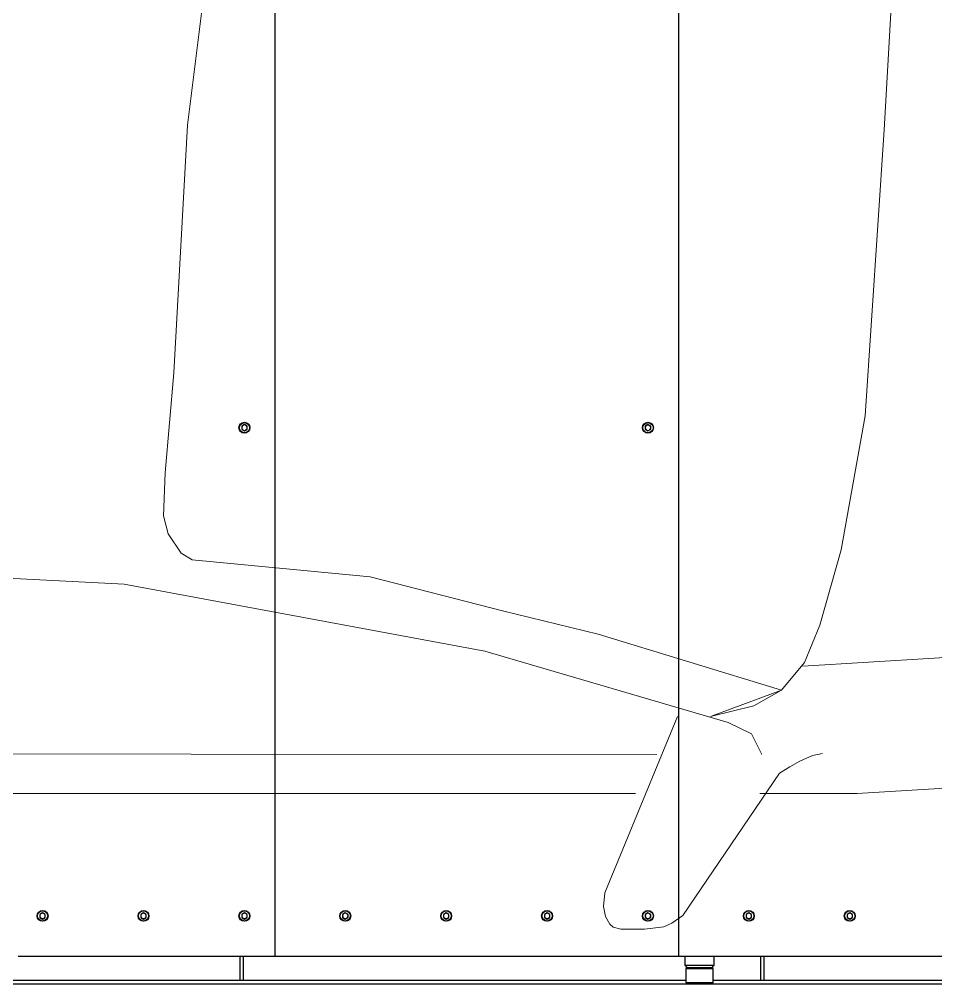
# Model space of a CAD drawing. Header units: metres. Extents: x 1161 to 1456, y 119 to 208.
# Drawn here: x 1169.967 to 1170.812, y 138.189 to 139.078 of the extents above; entities that cross this region are included whole.
import ezdxf

# ---------------------------------------------------------------- set-up
doc = ezdxf.new("R2010")
doc.units = ezdxf.units.M
doc.header["$MEASUREMENT"] = 0

# ---------------------------------------------------------------- blocks, each defined once
blk = doc.blocks.new('A$C2112393A')
at = {"color": 8, "linetype": 'Continuous'}
for p, q in [((5454, 2459.3), (994, 2459.3)), ((1658, 2456.1), (994, 2456.1)), ((1610.8, 2456.1), (1610.8, 2434.3)), ((1614, 2456.1), (1614, 2434.3)), ((1659, 2459.3), (1658, 2458.3)), ((1683, 2458.3), (1658, 2458.3)), ((1658, 2458.3), (1658, 2445.3)), ((1682, 2459.3), (1659, 2459.3)), ((1661.5, 2459.3), (1661.5, 2459.3)), ((1679.5, 2459.3), (1679.5, 2459.3)), ((1683, 2458.3), (1682, 2459.3)), ((1683, 2445.3), (1683, 2458.3)), ((2402, 2456.1), (1683, 2456.1)), ((2090.8, 2456.1), (2090.8, 2434.3)), ((2094, 2456.1), (2094, 2434.3)), ((1683, 2445.3), (1658, 2445.3)), ((1658, 2445.3), (1659, 2444.3)), ((1682, 2444.3), (1683, 2445.3)), ((1659.05, 2444.3), (1657.05, 2442.3)), ((1683.95, 2442.3), (1657.05, 2442.3)), ((1657.05, 2442.3), (1657.05, 2434.3)), ((1682, 2444.3), (1659, 2444.3)), ((1683.95, 2442.3), (1681.95, 2444.3)), ((1683.95, 2434.3), (1683.95, 2442.3)), ((1414.46, 2434.3), (1461.54, 2434.3)), ((1461.54, 2434.3), (1463.09, 2434.3)), ((1463.09, 2434.3), (1470.14, 2434.3)), ((1470.14, 2434.3), (1473.23, 2434.3)), ((1473.23, 2434.3), (1495.77, 2434.3)), ((1495.77, 2434.3), (1498.86, 2434.3)), ((1498.86, 2434.3), (1505.91, 2434.3)), ((1505.91, 2434.3), (1507.46, 2434.3)), ((1507.46, 2434.3), (1554.54, 2434.3)), ((1554.54, 2434.3), (1556.09, 2434.3)), ((1556.09, 2434.3), (1563.14, 2434.3)), ((1563.14, 2434.3), (1566.23, 2434.3)), ((1566.23, 2434.3), (1588.77, 2434.3)), ((1588.77, 2434.3), (1591.86, 2434.3)), ((1591.86, 2434.3), (1598.91, 2434.3)), ((1598.91, 2434.3), (1600.46, 2434.3)), ((1600.46, 2434.3), (1647.54, 2434.3)), ((1647.54, 2434.3), (1649.09, 2434.3)), ((1649.09, 2434.3), (1656.14, 2434.3)), ((1656.14, 2434.3), (1659.23, 2434.3)), ((1659.23, 2434.3), (1681.77, 2434.3)), ((1681.77, 2434.3), (1684.86, 2434.3)), ((1684.86, 2434.3), (1688.41, 2434.3)), ((1688.4, 2434.3), (1689.94, 2434.3)), ((1689.94, 2434.3), (1693.23, 2434.3)), ((1689.94, 284.3), (1689.94, 2434.3)), ((1693.23, 2434.3), (1694.78, 2434.3)), ((1694.78, 2434.3), (1740.86, 2434.3)), ((1740.86, 2434.3), (1742.41, 2434.3)), ((1742.41, 2434.3), (1749.14, 2434.3)), ((1749.14, 2434.3), (1752.23, 2434.3)), ((1752.23, 2434.3), (1774.77, 2434.3)), ((1774.77, 2434.3), (1777.86, 2434.3)), ((1777.86, 2434.3), (1784.91, 2434.3)), ((1784.91, 2434.3), (1786.46, 2434.3)), ((1786.46, 2434.3), (1833.54, 2434.3)), ((1833.54, 2434.3), (1835.09, 2434.3)), ((1835.09, 2434.3), (1842.14, 2434.3)), ((1842.14, 2434.3), (1845.23, 2434.3)), ((1845.23, 2434.3), (1867.77, 2434.3)), ((1867.77, 2434.3), (1870.86, 2434.3)), ((1870.86, 2434.3), (1877.91, 2434.3)), ((1877.91, 2434.3), (1879.46, 2434.3)), ((1879.46, 2434.3), (1926.54, 2434.3)), ((1926.54, 2434.3), (1928.09, 2434.3)), ((1928.09, 2434.3), (1935.14, 2434.3)), ((1935.14, 2434.3), (1938.23, 2434.3)), ((1938.23, 2434.3), (1960.77, 2434.3)), ((1960.77, 2434.3), (1963.86, 2434.3)), ((1963.86, 2434.3), (1970.91, 2434.3)), ((1970.91, 2434.3), (1972.46, 2434.3)), ((1972.46, 2434.3), (2019.54, 2434.3)), ((2019.54, 2434.3), (2021.09, 2434.3)), ((2021.09, 2434.3), (2028.14, 2434.3)), ((2028.14, 2434.3), (2031.23, 2434.3)), ((2031.23, 2434.3), (2053.77, 2434.3)), ((2053.77, 2434.3), (2056.86, 2434.3)), ((2056.86, 2434.3), (2060.41, 2434.3)), ((2060.4, 2434.3), (2061.94, 2434.3)), ((2061.94, 2434.3), (2065.23, 2434.3)), ((2061.94, 284.3), (2061.94, 2434.3)), ((2065.23, 2434.3), (2066.78, 2434.3)), ((2066.78, 2434.3), (2112.86, 2434.3)), ((2112.86, 2434.3), (2114.41, 2434.3)), ((2114.41, 2434.3), (2121.14, 2434.3)), ((2121.14, 2434.3), (2124.23, 2434.3)), ((2124.23, 2434.3), (2146.77, 2434.3)), ((2146.77, 2434.3), (2149.86, 2434.3)), ((2149.86, 2434.3), (2156.91, 2434.3)), ((2156.91, 2434.3), (2158.46, 2434.3)), ((2158.46, 2434.3), (2205.54, 2434.3)), ((2205.54, 2434.3), (2207.09, 2434.3)), ((2207.09, 2434.3), (2214.14, 2434.3)), ((2214.14, 2434.3), (2217.23, 2434.3)), ((2217.23, 2434.3), (2239.77, 2434.3)), ((2239.77, 2434.3), (2242.86, 2434.3)), ((2242.86, 2434.3), (2249.91, 2434.3)), ((2249.91, 2434.3), (2251.46, 2434.3)), ((2251.46, 2434.3), (2298.54, 2434.3)), ((1532, 2399.69), (1529.5, 2398.25)), ((1529.5, 2398.25), (1529.5, 2395.36)), ((1529.5, 2395.36), (1532, 2393.92)), ((1534.5, 2398.25), (1532, 2399.69)), ((1532, 2393.92), (1534.5, 2395.36)), ((1534.5, 2395.36), (1534.5, 2398.25)), ((1625, 2399.69), (1622.5, 2398.25)), ((1622.5, 2398.25), (1622.5, 2395.36)), ((1622.5, 2395.36), (1625, 2393.92)), ((1627.5, 2398.25), (1625, 2399.69)), ((1625, 2393.92), (1627.5, 2395.36)), ((1627.5, 2395.36), (1627.5, 2398.25)), ((1718, 2399.69), (1715.5, 2398.25)), ((1715.5, 2398.25), (1715.5, 2395.36)), ((1715.5, 2395.36), (1718, 2393.92)), ((1720.5, 2398.25), (1718, 2399.69)), ((1718, 2393.92), (1720.5, 2395.36)), ((1720.5, 2395.36), (1720.5, 2398.25)), ((1811, 2399.69), (1808.5, 2398.25)), ((1808.5, 2398.25), (1808.5, 2395.36)), ((1808.5, 2395.36), (1811, 2393.92)), ((1813.5, 2398.25), (1811, 2399.69)), ((1811, 2393.92), (1813.5, 2395.36)), ((1813.5, 2395.36), (1813.5, 2398.25)), ((1904, 2399.69), (1901.5, 2398.25)), ((1901.5, 2398.25), (1901.5, 2395.36)), ((1901.5, 2395.36), (1904, 2393.92)), ((1906.5, 2398.25), (1904, 2399.69)), ((1904, 2393.92), (1906.5, 2395.36)), ((1906.5, 2395.36), (1906.5, 2398.25)), ((1997, 2399.69), (1994.5, 2398.25)), ((1994.5, 2398.25), (1994.5, 2395.36)), ((1994.5, 2395.36), (1997, 2393.92)), ((1999.5, 2398.25), (1997, 2399.69)), ((1997, 2393.92), (1999.5, 2395.36)), ((1999.5, 2395.36), (1999.5, 2398.25)), ((2090, 2399.69), (2087.5, 2398.25)), ((2087.5, 2398.25), (2087.5, 2395.36)), ((2087.5, 2395.36), (2090, 2393.92)), ((2092.5, 2398.25), (2090, 2399.69)), ((2090, 2393.92), (2092.5, 2395.36)), ((2092.5, 2395.36), (2092.5, 2398.25)), ((2183, 2399.69), (2180.5, 2398.25)), ((2180.5, 2398.25), (2180.5, 2395.36)), ((2180.5, 2395.36), (2183, 2393.92)), ((2185.5, 2398.25), (2183, 2399.69)), ((2183, 2393.92), (2185.5, 2395.36)), ((2185.5, 2395.36), (2185.5, 2398.25)), ((2276, 2399.69), (2273.5, 2398.25)), ((2273.5, 2398.25), (2273.5, 2395.36)), ((2273.5, 2395.36), (2276, 2393.92)), ((2278.5, 2398.25), (2276, 2399.69)), ((2276, 2393.92), (2278.5, 2395.36)), ((2278.5, 2395.36), (2278.5, 2398.25)), ((1718, 1949.69), (1715.5, 1948.25)), ((1715.5, 1948.25), (1715.5, 1945.36)), ((1720.5, 1948.25), (1718, 1949.69)), ((1720.5, 1945.36), (1720.5, 1948.25)), ((2090, 1949.69), (2087.5, 1948.25)), ((2087.5, 1948.25), (2087.5, 1945.36)), ((2092.5, 1948.25), (2090, 1949.69)), ((2092.5, 1945.36), (2092.5, 1948.25)), ((1715.5, 1945.36), (1718, 1943.92)), ((1718, 1943.92), (1720.5, 1945.36)), ((2087.5, 1945.36), (2090, 1943.92)), ((2090, 1943.92), (2092.5, 1945.36))]:
    blk.add_line(p, q, dxfattribs=at)
at = {"color": 8, "linetype": 'Continuous', "lineweight": 0}
for points in [[(1690.91, 2213), (1757.62, 2375.66), (1758.98, 2388.11), (1757.08, 2397.28), (1753.29, 2404.56), (1750.12, 2407.09), (1743.16, 2409), (1721.28, 2409), (1703.29, 2406.77), (1696.01, 2403.61), (1685.88, 2396.33), (1596.64, 2265.22), (1587.14, 2259.52), (1577.97, 2254.15), (1566.26, 2249.08), (1557.08, 2247.19)], [(400.04, 1359), (415.08, 1581.07), (415.08, 1581.07), (437.57, 1743.8), (472.92, 1991.85), (511.48, 2099.42), (542.01, 2150.79), (582.18, 2190.93), (641.63, 2219.83), (678.59, 2232.67), (1525.24, 2284), (1525.24, 2284), (1525.24, 2284), (1615.03, 2284)], [(1729.53, 2284), (1907.59, 2284), (4276.85, 2284), (4553.04, 2261.49), (5099.69, 2236.61), (5099.69, 2236.61), (5148.23, 2231.76), (5225.88, 2212.37), (5267.94, 2186.5), (5300.3, 2154.17), (5331.03, 2094.36), (5345.59, 2050.72), (5358.54, 1998.99), (5371.48, 1918.16), (5377.95, 1778.93), (5387.65, 1677.09), (5397.36, 1362.76), (5400, 1359)], [(1709.94, 2247.98), (3856.23, 2246.47), (3987.3, 2240.17), (4118.37, 2233.86), (4172.16, 2224.09), (4225.94, 2211.07), (4251.2, 2199.67), (4255.28, 2186.64), (4252.83, 2175.24), (4250.39, 2171.98), (3895.09, 2022.16), (3862.5, 2015.64), (3820.13, 2009.13), (3801.38, 2007.5), (2762.92, 2062.25), (2200.85, 2091.01), (2762.92, 2062.25), (2200.85, 2091.01), (2200.85, 2091.01), (1868.34, 2152.77), (1644.14, 2218.56), (1622.47, 2228.9), (1613.04, 2248.07)], [(1482.5, 1359), (1500.24, 1672.07), (1517.68, 1935.73), (1540.05, 2059.42), (1559.44, 2128.8), (1573.71, 2163.14), (1595.04, 2188.68), (1620.42, 2203.12), (1660.25, 2212.98), (1660.25, 2212.98), (1595.04, 2188.68), (1763.98, 2137.22), (1852.17, 2115.6), (1974, 2084.21), (2138.06, 2068.44), (2148.39, 2062.47), (2160.36, 2044.53), (2164.52, 2028.01), (2163.1, 1988.53), (2155.12, 1896.15), (2142.3, 1667.79), (2128.43, 1554.79), (2128.43, 1359)], [(581.48, 1756.07), (601.27, 1928.95), (621.52, 2002.29), (644.08, 2050.58), (676.3, 2086), (727.85, 2114.97), (1575.3, 2166.49)]]:
    blk.add_lwpolyline(points, dxfattribs=at)
at = {"color": 8, "linetype": 'Continuous'}
for centre, radius in [((1532, 2396.8), 5), ((1532, 2396.8), 4.7), ((1625, 2396.8), 5), ((1625, 2396.8), 4.7), ((1718, 2396.8), 5), ((1718, 2396.8), 4.7), ((1811, 2396.8), 5), ((1811, 2396.8), 4.7), ((1904, 2396.8), 5), ((1904, 2396.8), 4.7), ((1997, 2396.8), 5), ((1997, 2396.8), 4.7), ((2090, 2396.8), 5), ((2090, 2396.8), 4.7), ((2183, 2396.8), 5), ((2183, 2396.8), 4.7), ((2276, 2396.8), 5), ((2276, 2396.8), 4.7), ((1718, 1946.8), 5), ((1718, 1946.8), 4.7), ((2090, 1946.8), 5), ((2090, 1946.8), 4.7)]:
    blk.add_circle(centre, radius, dxfattribs=at)
for centre, start, end in [((1532, 2396.8), 120, 180), ((1532, 2396.8), 180, 240), ((1532, 2396.8), 60, 120), ((1532, 2396.8), 240, 300), ((1532, 2396.8), 0, 60), ((1532, 2396.8), 300, 0), ((1625, 2396.8), 120, 180), ((1625, 2396.8), 180, 240), ((1625, 2396.8), 60, 120), ((1625, 2396.8), 240, 300), ((1625, 2396.8), 0, 60), ((1625, 2396.8), 300, 0), ((1718, 2396.8), 120, 180), ((1718, 2396.8), 180, 240), ((1718, 2396.8), 60, 120), ((1718, 2396.8), 240, 300), ((1718, 2396.8), 0, 60), ((1718, 2396.8), 300, 0), ((1811, 2396.8), 120, 180), ((1811, 2396.8), 180, 240), ((1811, 2396.8), 60, 120), ((1811, 2396.8), 240, 300), ((1811, 2396.8), 0, 60), ((1811, 2396.8), 300, 0), ((1904, 2396.8), 120, 180), ((1904, 2396.8), 180, 240), ((1904, 2396.8), 60, 120), ((1904, 2396.8), 240, 300), ((1904, 2396.8), 0, 60), ((1904, 2396.8), 300, 0), ((1997, 2396.8), 120, 180), ((1997, 2396.8), 180, 240), ((1997, 2396.8), 60, 120), ((1997, 2396.8), 240, 300), ((1997, 2396.8), 0, 60), ((1997, 2396.8), 300, 0), ((2090, 2396.8), 120, 180), ((2090, 2396.8), 180, 240), ((2090, 2396.8), 60, 120), ((2090, 2396.8), 240, 300), ((2090, 2396.8), 0, 60), ((2090, 2396.8), 300, 0), ((2183, 2396.8), 120, 180), ((2183, 2396.8), 180, 240), ((2183, 2396.8), 60, 120), ((2183, 2396.8), 240, 300), ((2183, 2396.8), 0, 60), ((2183, 2396.8), 300, 0), ((2276, 2396.8), 120, 180), ((2276, 2396.8), 180, 240), ((2276, 2396.8), 60, 120), ((2276, 2396.8), 240, 300), ((2276, 2396.8), 0, 60), ((2276, 2396.8), 300, 0), ((1718, 1946.8), 120, 180), ((1718, 1946.8), 60, 120), ((1718, 1946.8), 0, 60), ((2090, 1946.8), 120, 180), ((2090, 1946.8), 60, 120), ((2090, 1946.8), 0, 60), ((1718, 1946.8), 180, 240), ((1718, 1946.8), 240, 300), ((1718, 1946.8), 300, 0), ((2090, 1946.8), 180, 240), ((2090, 1946.8), 300, 0)]:
    blk.add_arc(centre, 2.5, start, end, dxfattribs=at)

msp = doc.modelspace()

# ---------------------------------------------------------------- block references
at = {"xscale": 0.001, "yscale": 0.001, "zscale": 0.001, "rotation": 180}
msp.add_blockref('A$C2112393A', (1172.26445, 140.64801), dxfattribs=at)

doc.saveas('drawing.dxf')
